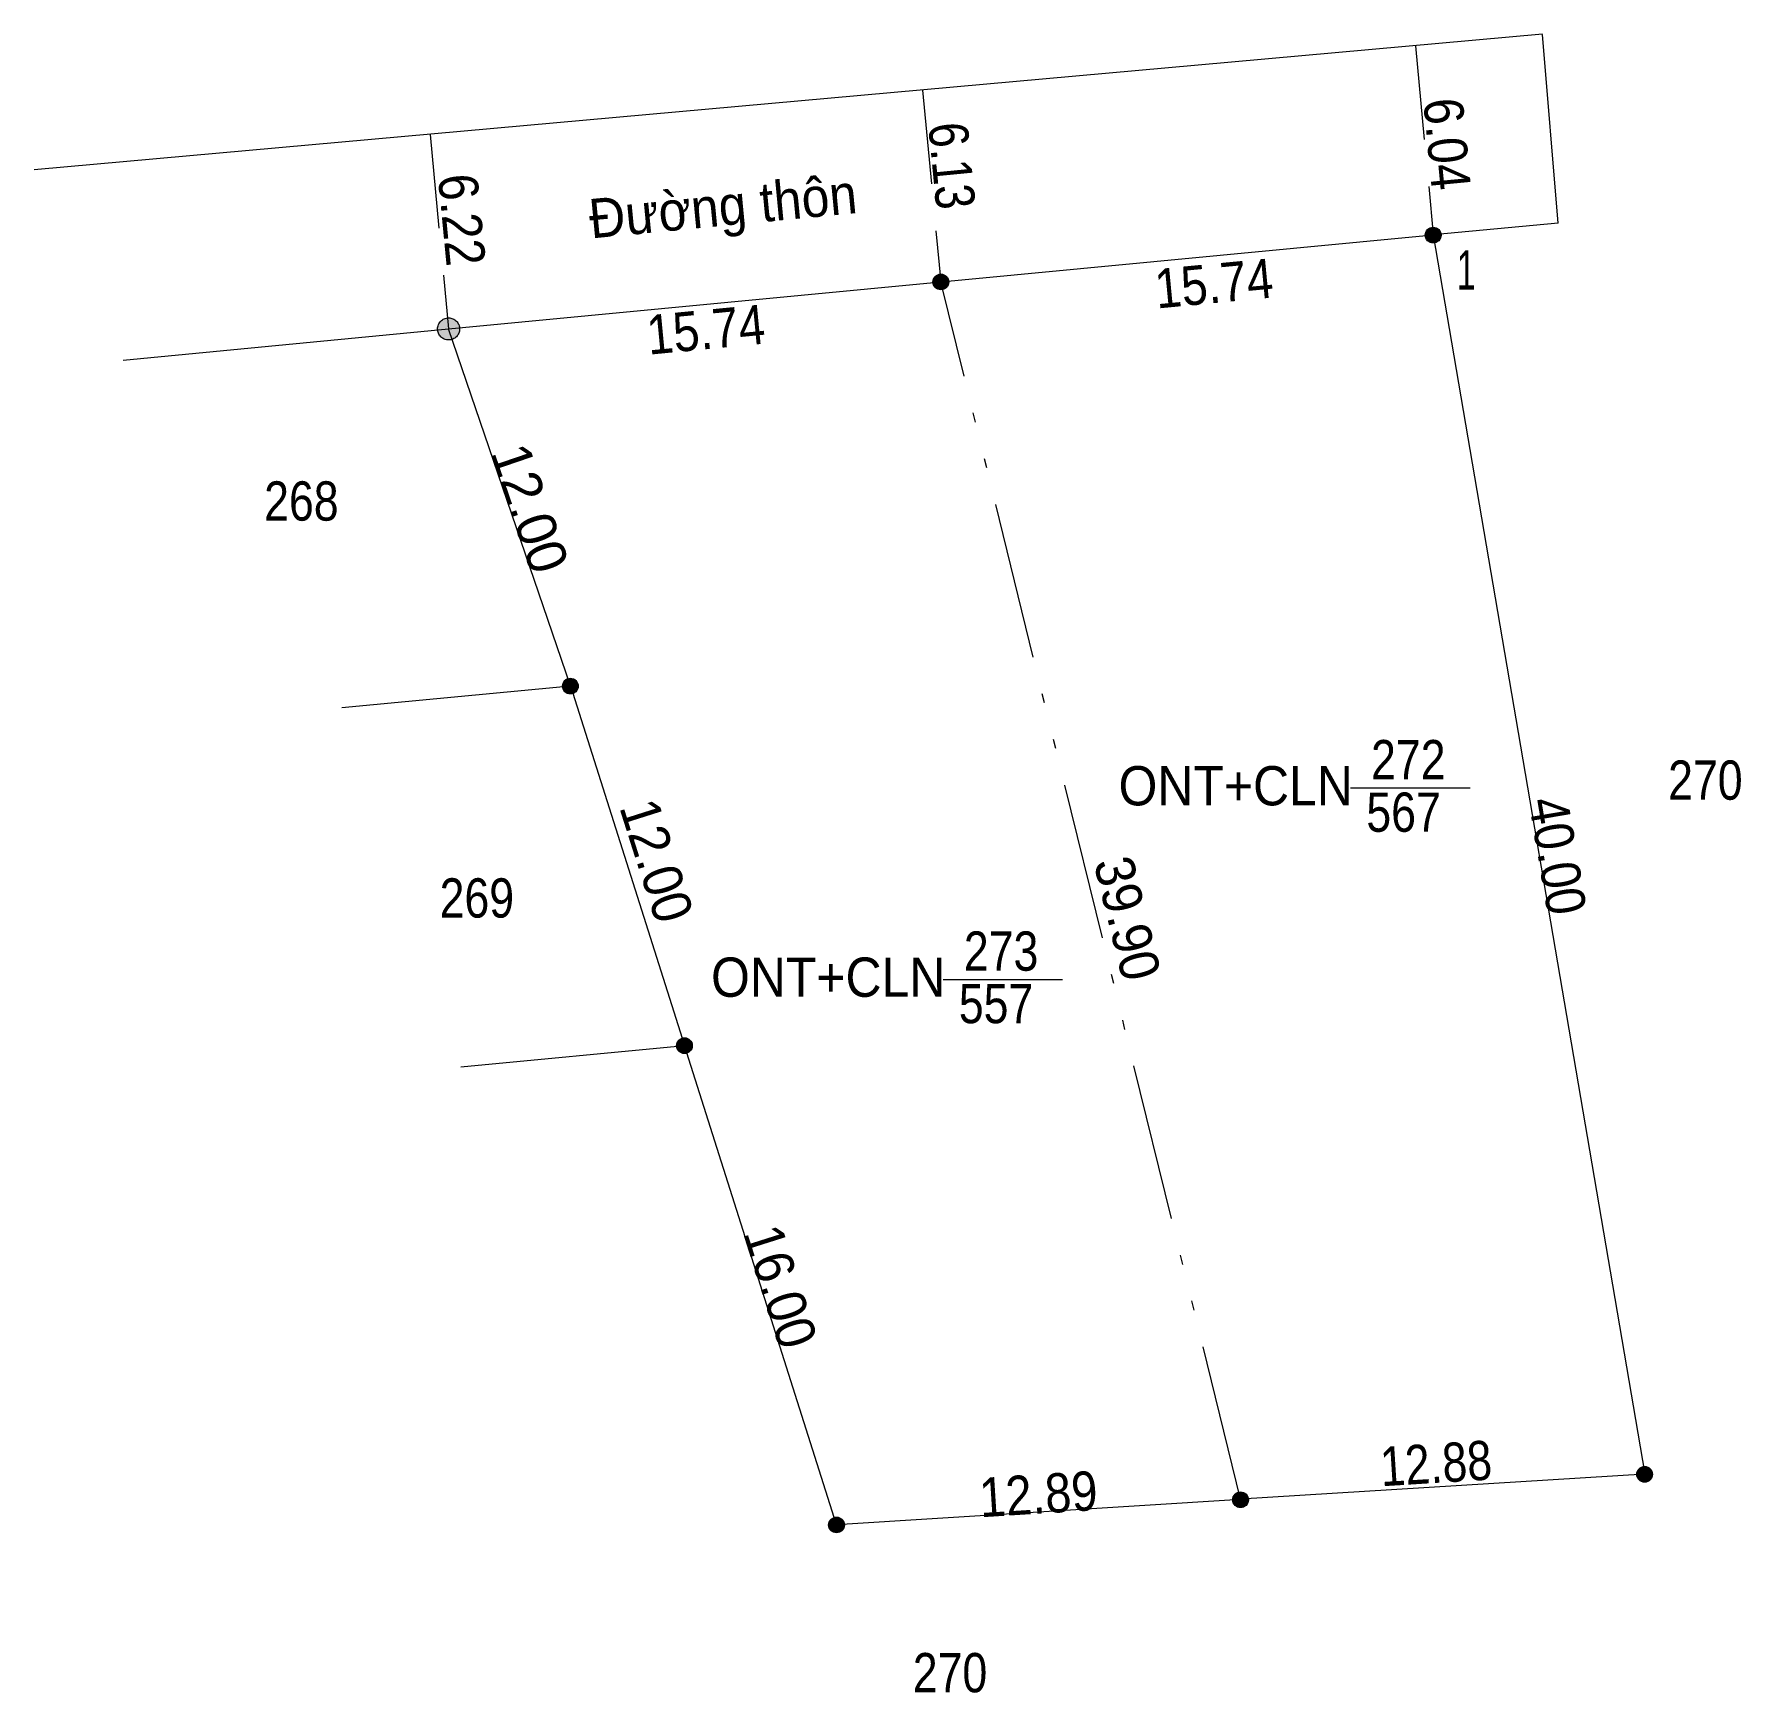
# Model space of a CAD drawing. Header units: metres. Extents: x 552768 to 553676, y 1839836 to 1840190.
# Drawn here: x 553045.9 to 553100.2, y 1840078.5 to 1840131.3 of the extents above.
import ezdxf
from ezdxf.enums import TextEntityAlignment as Align

# ---------------------------------------------------------------- set-up
doc = ezdxf.new("R2010")
doc.units = ezdxf.units.M
doc.linetypes.add('DASH_DOUBLE_DOT', pattern=[9.2, 5, -1.2, 0.3, -1.2, 0.3, -1.2])
doc.linetypes.add('MEDIUM_DASHED', pattern=[4.5, 3, -1.5])
for name, color, linetype, lineweight in [('1', 7, 'Continuous', 13), ('10', 7, 'Continuous', 13), ('13', 7, 'Continuous', 13), ('4', 7, 'Continuous', 13), ('63', 7, 'Continuous', 13)]:
    doc.layers.add(name, color=color, linetype=linetype, lineweight=lineweight)

msp = doc.modelspace()

# ---------------------------------------------------------------- hatches: boundary and pattern name
at = {"layer": '1'}
msp.add_hatch(color=256, dxfattribs=at).paths.add_polyline_path([(553059.43, 1840121.89, 1), (553058.73, 1840121.89, 1)])
at = {"layer": '10'}
for points in [[(553090.667, 1840124.875, 1), (553090.167, 1840124.875, 1)], [(553074.997, 1840123.385, 1), (553074.497, 1840123.385, 1)], [(553063.207, 1840110.525, 1), (553062.707, 1840110.525, 1)], [(553066.837, 1840099.085, 1), (553066.337, 1840099.085, 1)], [(553097.397, 1840085.445, 1), (553096.897, 1840085.445, 1)], [(553084.537, 1840084.635, 1), (553084.037, 1840084.635, 1)], [(553071.677, 1840083.835, 1), (553071.177, 1840083.835, 1)]]:
    msp.add_hatch(color=256, dxfattribs=at).paths.add_polyline_path(points)

# ---------------------------------------------------------------- linework, layer by layer
at = {"layer": '1', "linetype": 'MEDIUM_DASHED'}
msp.add_line((553058.49, 1840128.08), (553059.08, 1840121.89), dxfattribs=at)
at = {"layer": '1'}
msp.add_line((553074.75, 1840123.39), (553090.42, 1840124.88), dxfattribs=at)
msp.add_line((553074.75, 1840123.39), (553090.42, 1840124.88), dxfattribs=at)
at = {"layer": '1', "linetype": 'DASH_DOUBLE_DOT'}
msp.add_line((553084.29, 1840084.65), (553074.75, 1840123.39), dxfattribs=at)
at = {"layer": '1'}
msp.add_lwpolyline([(553090.42, 1840124.88), (553097.15, 1840085.45), (553084.29, 1840084.65)], dxfattribs=at)
msp.add_lwpolyline([(553090.42, 1840124.88), (553097.15, 1840085.45), (553084.29, 1840084.65)], dxfattribs=at)
at = {"layer": '1', "linetype": 'DASH_DOUBLE_DOT'}
msp.add_circle((553059.08, 1840121.89), 0.35, dxfattribs=at)
at = {"layer": '10', "linetype": 'MEDIUM_DASHED'}
for p, q in [((553089.85, 1840130.9), (553090.42, 1840124.89)), ((553074.16, 1840129.49), (553074.75, 1840123.39))]:
    msp.add_line(p, q, dxfattribs=at)
at = {"layer": '10'}
for p, q in [((553090.42, 1840124.89), (553094.4, 1840125.27)), ((553059.08, 1840121.89), (553074.75, 1840123.39)), ((553048.72, 1840120.9), (553059.08, 1840121.89)), ((553062.96, 1840110.53), (553059.08, 1840121.89)), ((553055.68, 1840109.84), (553062.96, 1840110.53)), ((553062.96, 1840110.53), (553066.59, 1840099.09)), ((553059.47, 1840098.41), (553066.59, 1840099.09)), ((553071.43, 1840083.84), (553066.59, 1840099.09)), ((553097.15, 1840085.45), (553084.29, 1840084.65)), ((553084.29, 1840084.64), (553071.43, 1840083.84))]:
    msp.add_line(p, q, dxfattribs=at)
msp.add_lwpolyline([(553090.42, 1840124.88), (553097.15, 1840085.45), (553084.29, 1840084.65)], dxfattribs=at)
for centre in [(553090.417, 1840124.875), (553074.747, 1840123.385), (553062.957, 1840110.525), (553066.587, 1840099.085), (553097.147, 1840085.445), (553084.287, 1840084.635), (553071.427, 1840083.835)]:
    msp.add_circle(centre, 0.25, dxfattribs=at)
at = {"layer": '13'}
for p, q in [((553087.79, 1840107.29), (553091.59, 1840107.29)), ((553074.82, 1840101.19), (553078.62, 1840101.19))]:
    msp.add_line(p, q, dxfattribs=at)
at = {"layer": '4'}
for p, q in [((553093.9, 1840131.27), (553082.94, 1840130.28)), ((553094.4, 1840125.26), (553093.9, 1840131.26)), ((553082.94, 1840130.28), (553045.89, 1840126.95))]:
    msp.add_line(p, q, dxfattribs=at)

# ---------------------------------------------------------------- texts
at = {"layer": '10'}
for s, rotation, width, p in [('6.04', 275.418, 0.9, (553090.239, 1840127.719)), ('6.13', 275.525, 0.85, (553074.478, 1840127.025)), ('6.22', 275.536, 0.9, (553058.881, 1840125.305)), ('39.90', 283.834, 0.95, (553080.08, 1840102.989))]:
    msp.add_text(s, height=1.25, rotation=rotation, dxfattribs=dict(at, width=width)).set_placement(p, align=Align.CENTER)
at = {"layer": '13', "width": 0.85}
for s, p in [('268', (553054.395, 1840115.79)), ('272', (553089.625, 1840107.56)), ('270', (553099.08, 1840106.91)), ('567', (553089.475, 1840105.89)), ('269', (553059.98, 1840103.16)), ('273', (553076.665, 1840101.47)), ('557', (553076.505, 1840099.8)), ('270', (553075.04, 1840078.51))]:
    msp.add_text(s, height=1.25, dxfattribs=at).set_placement(p, align=Align.CENTER)
at = {"layer": '13', "width": 0.95}
for p in [(553087.86, 1840106.73), (553074.89, 1840100.64)]:
    msp.add_text('ONT+CLN', height=1.25, dxfattribs=at).set_placement(p, align=Align.RIGHT)
at = {"layer": '4'}
for s, rotation, width, p in [('Đường thôn', 5.459, 0.95, (553067.871, 1840125.175)), ('15.74', 5.468, 0.9, (553067.325, 1840121.249)), ('12.00', 287.605, 0.95, (553065.108, 1840104.784)), ('16.00', 287.608, 0.95, (553069.048, 1840091.234)), ('12.89', 3.604, 0.9, (553077.891, 1840084.196))]:
    msp.add_text(s, height=1.25, rotation=rotation, dxfattribs=dict(at, width=width)).set_placement(p, align=Align.CENTER)
at = {"layer": '4', "width": 0.65}
msp.add_text('1', height=1.25, dxfattribs=at).set_placement((553091.465, 1840123.14), align=Align.CENTER)
at = {"layer": '4'}
msp.add_text('12.00', height=1.25, rotation=288.858, dxfattribs=at).set_placement((553061.075, 1840115.982), align=Align.CENTER)
at = {"layer": '63'}
for s, rotation, width, p in [('15.74', 5.432, 0.9, (553083.496, 1840122.717)), ('40.00', 279.686, 0.9, (553093.763, 1840105.025)), ('12.88', 3.56, 0.85, (553090.546, 1840085.174))]:
    msp.add_text(s, height=1.25, rotation=rotation, dxfattribs=dict(at, width=width)).set_placement(p, align=Align.CENTER)

doc.saveas('drawing.dxf')
